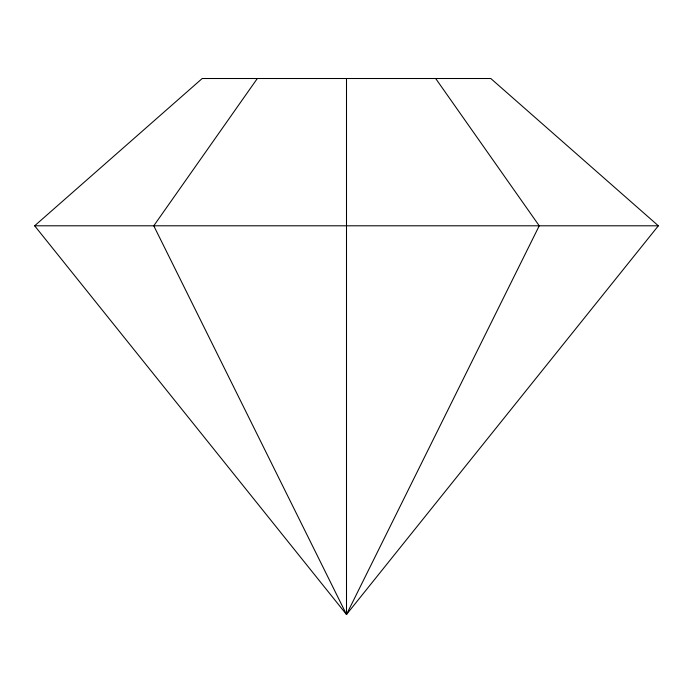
<?xml version="1.0" encoding="UTF-8"?>
<svg xmlns="http://www.w3.org/2000/svg" width="693" height="693" viewBox="0 0 693 693"><rect width="100%" height="100%" fill="white"/><g stroke="black" fill="none" stroke-linecap="round" stroke-linejoin="round"><path stroke-width="1.04" d="M257.328 78.508L153.768 225.797L346.5 614.492L658.35 225.797L490.791 78.508L202.209 78.508L34.65 225.797L346.5 614.492L539.232 225.797L435.672 78.508M34.65 225.797L658.35 225.797M346.5 78.508L346.5 614.492"/></g></svg>
